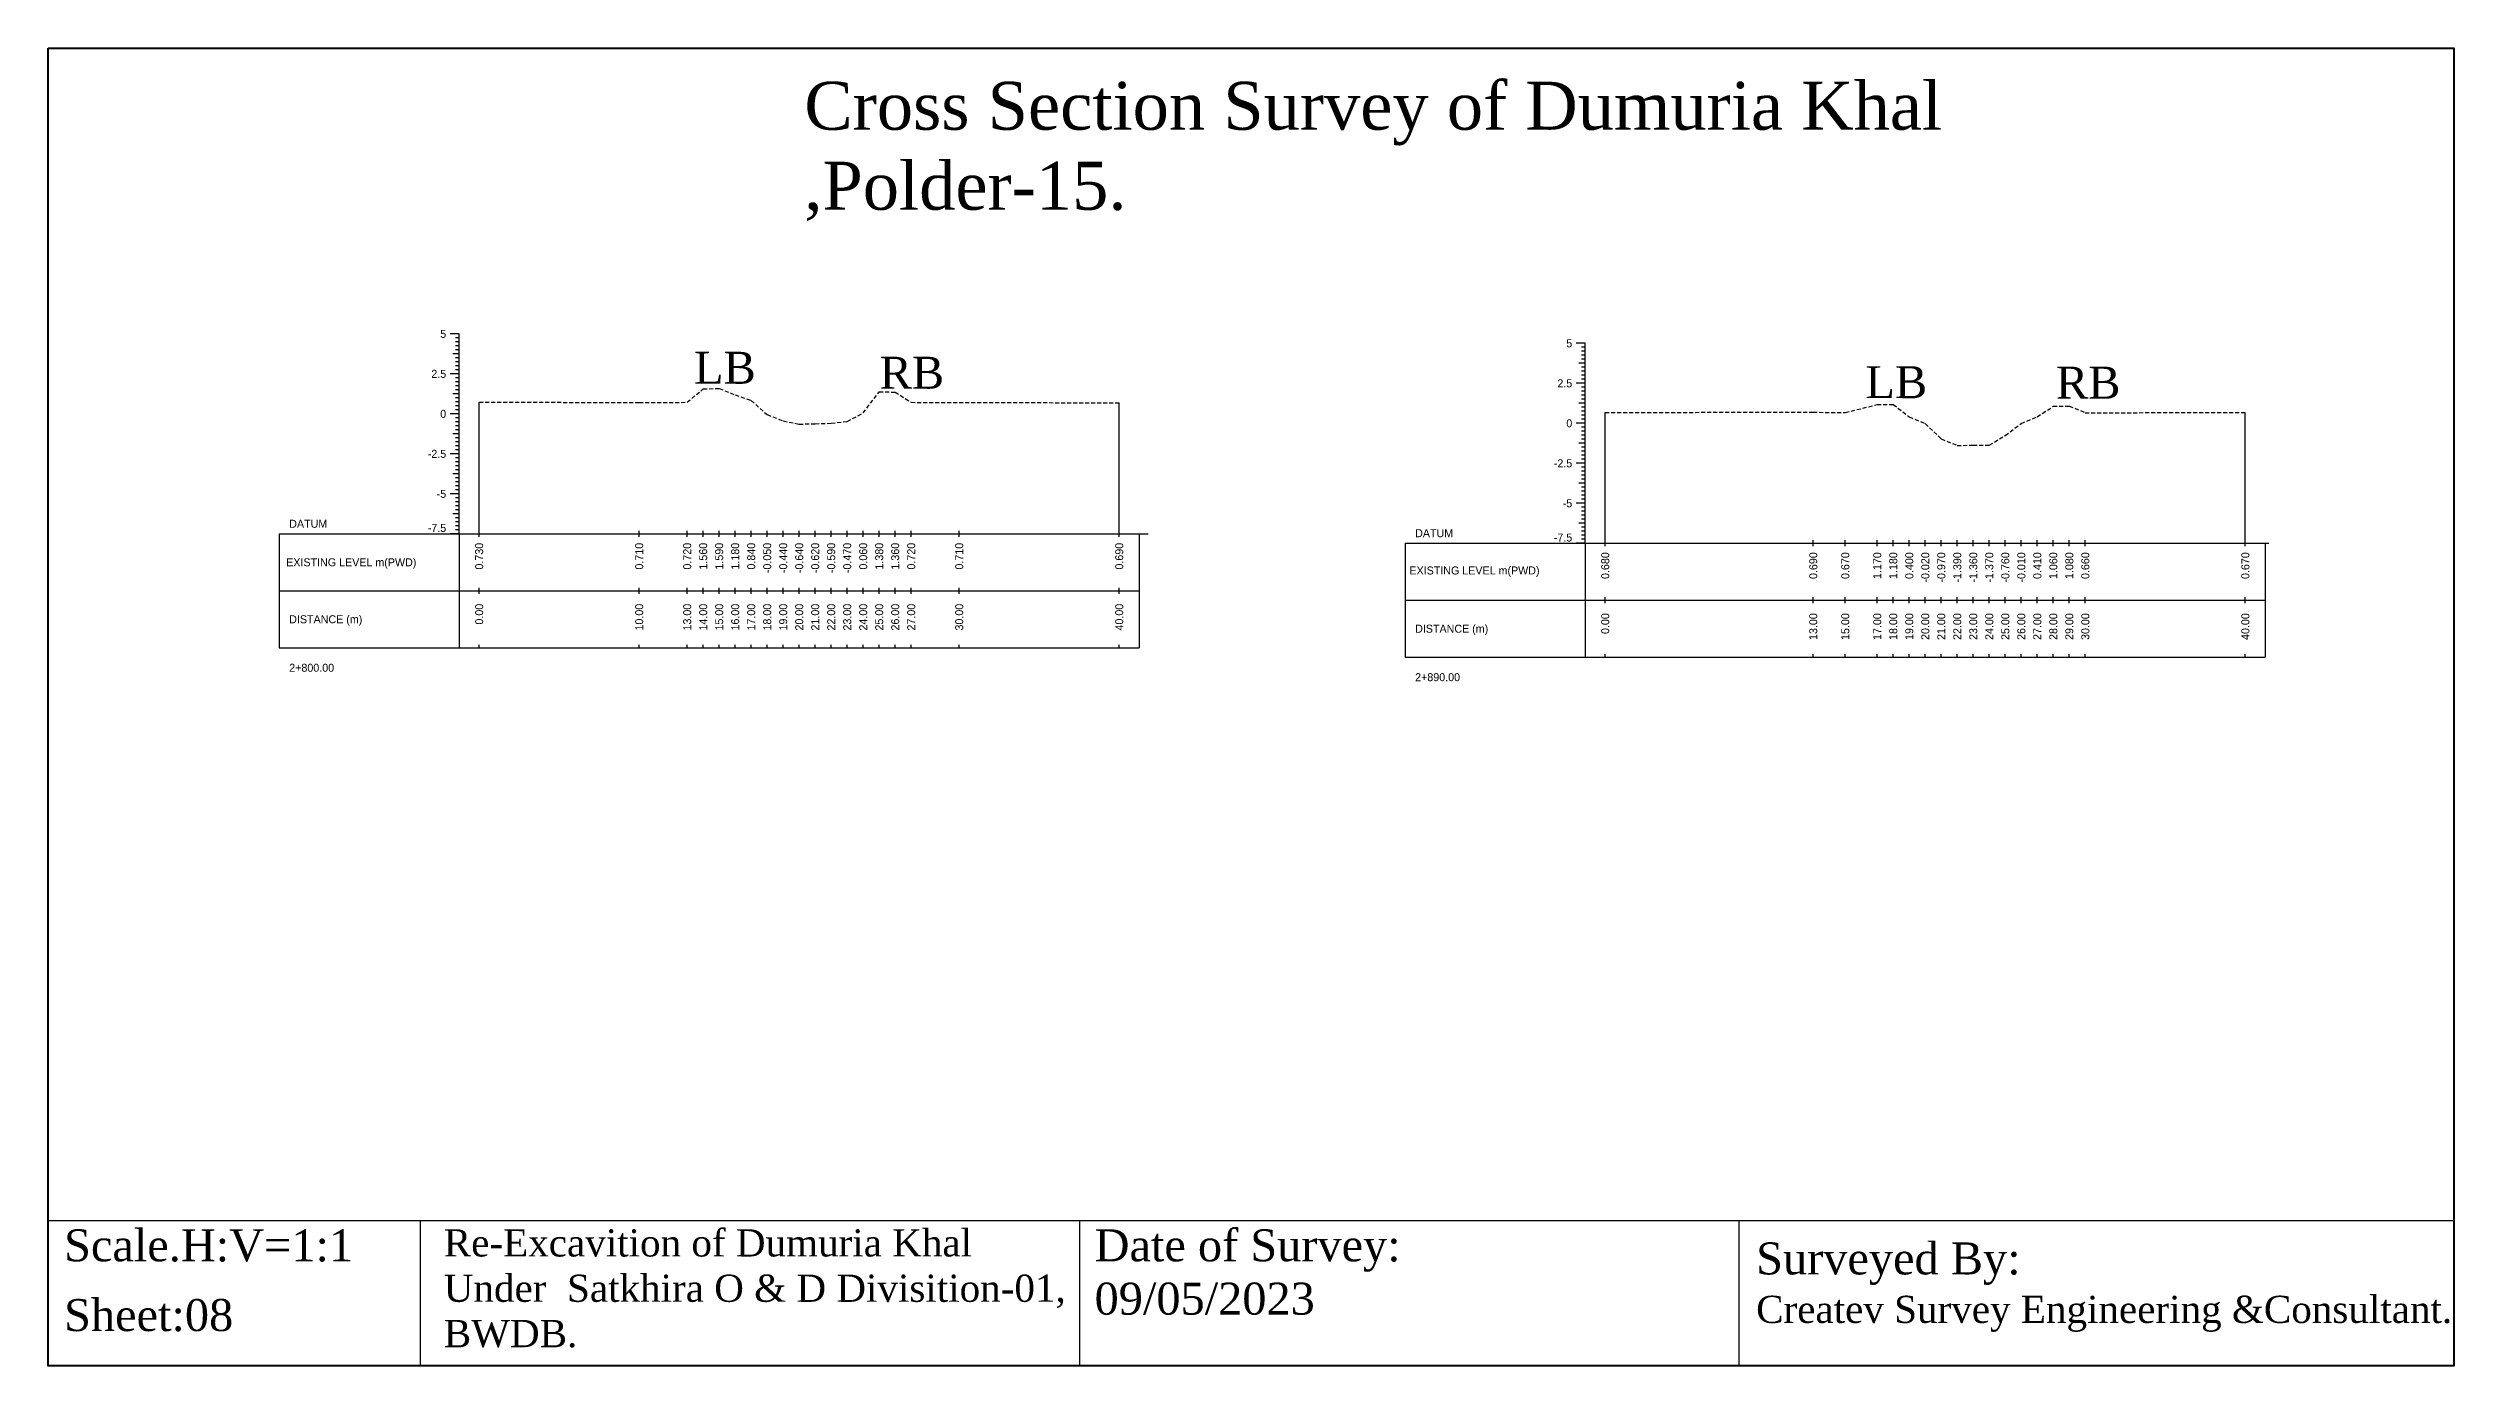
# Model space of a CAD drawing. Header units: inches. Extents: x 2917 to 4535, y -1482 to -1060.
# Drawn here: x 4383.7 to 4534, y -1452 to -1369.6 of the extents above; entities that cross this region are included whole.
import ezdxf
from ezdxf.enums import TextEntityAlignment as Align

# ---------------------------------------------------------------- set-up
doc = ezdxf.new("R2010")
doc.units = ezdxf.units.IN
doc.header["$MEASUREMENT"] = 0
doc.linetypes.add('HIDDEN', pattern=[0.375, 0.25, -0.125])
doc.layers.add('CS_Drawing', color=7, linetype='Continuous')
doc.layers.add('GL', color=3, linetype='HIDDEN')
doc.styles.add('romans', font='romans.shx')

msp = doc.modelspace()

# ---------------------------------------------------------------- linework, layer by layer
at = {"color": 4, "lineweight": 40}
msp.add_lwpolyline([(4383.69, -1369.63), (4534.03, -1369.63), (4534.03, -1452), (4383.69, -1452)], close=True, dxfattribs=at)
for points in [[(4534.03, -1369.63), (4534.03, -1452)], [(4383.69, -1442.92), (4534.03, -1442.92)], [(4383.69, -1442.92), (4383.69, -1452)], [(4406.94, -1442.92), (4406.94, -1452)], [(4448.14, -1442.92), (4448.14, -1452)], [(4489.34, -1442.92), (4489.34, -1452)]]:
    msp.add_lwpolyline(points)
at = {"layer": 'CS_Drawing'}
for p, q in [((4409.38, -1387.49), (4408.82, -1387.49)), ((4409.38, -1387.49), (4408.99, -1387.49)), ((4409.38, -1387.49), (4409.16, -1387.49)), ((4409.38, -1399.99), (4409.38, -1387.49)), ((4409.38, -1388.74), (4408.99, -1388.74)), ((4409.38, -1387.74), (4409.16, -1387.74)), ((4409.38, -1387.99), (4409.16, -1387.99)), ((4409.38, -1388.24), (4409.16, -1388.24)), ((4409.38, -1388.49), (4409.16, -1388.49)), ((4409.38, -1388.74), (4409.16, -1388.74)), ((4409.38, -1388.99), (4409.16, -1388.99)), ((4479.75, -1388.08), (4479.19, -1388.08)), ((4479.75, -1388.08), (4479.36, -1388.08)), ((4479.75, -1388.08), (4479.52, -1388.08)), ((4479.75, -1388.33), (4479.52, -1388.33)), ((4479.75, -1388.58), (4479.52, -1388.58)), ((4479.75, -1388.83), (4479.52, -1388.83)), ((4479.75, -1389.08), (4479.52, -1389.08)), ((4479.75, -1400.58), (4479.75, -1388.08)), ((4409.38, -1389.99), (4408.82, -1389.99)), ((4409.38, -1389.99), (4408.99, -1389.99)), ((4409.38, -1389.24), (4409.16, -1389.24)), ((4409.38, -1389.49), (4409.16, -1389.49)), ((4409.38, -1389.74), (4409.16, -1389.74)), ((4409.38, -1389.99), (4409.16, -1389.99)), ((4409.38, -1390.24), (4409.16, -1390.24)), ((4409.38, -1390.49), (4409.16, -1390.49)), ((4479.75, -1390.58), (4479.19, -1390.58)), ((4479.75, -1389.33), (4479.36, -1389.33)), ((4479.75, -1390.58), (4479.36, -1390.58)), ((4479.75, -1389.33), (4479.52, -1389.33)), ((4479.75, -1389.58), (4479.52, -1389.58)), ((4479.75, -1389.83), (4479.52, -1389.83)), ((4479.75, -1390.08), (4479.52, -1390.08)), ((4479.75, -1390.33), (4479.52, -1390.33)), ((4479.75, -1390.58), (4479.52, -1390.58)), ((4409.38, -1391.24), (4408.99, -1391.24)), ((4409.38, -1390.74), (4409.16, -1390.74)), ((4409.38, -1390.99), (4409.16, -1390.99)), ((4409.38, -1391.24), (4409.16, -1391.24)), ((4409.38, -1391.49), (4409.16, -1391.49)), ((4409.38, -1391.74), (4409.16, -1391.74)), ((4409.38, -1391.99), (4409.16, -1391.99)), ((4410.63, -1399.99), (4410.63, -1391.76)), ((4450.63, -1399.99), (4450.63, -1391.8)), ((4479.75, -1391.83), (4479.36, -1391.83)), ((4479.75, -1390.83), (4479.52, -1390.83)), ((4479.75, -1391.08), (4479.52, -1391.08)), ((4479.75, -1391.33), (4479.52, -1391.33)), ((4479.75, -1391.58), (4479.52, -1391.58)), ((4479.75, -1391.83), (4479.52, -1391.83)), ((4479.75, -1392.08), (4479.52, -1392.08)), ((4409.38, -1392.49), (4408.82, -1392.49)), ((4409.38, -1392.49), (4408.99, -1392.49)), ((4409.38, -1392.24), (4409.16, -1392.24)), ((4409.38, -1392.49), (4409.16, -1392.49)), ((4409.38, -1392.74), (4409.16, -1392.74)), ((4409.38, -1392.99), (4409.16, -1392.99)), ((4409.38, -1393.24), (4409.16, -1393.24)), ((4409.38, -1393.49), (4409.16, -1393.49)), ((4479.75, -1393.08), (4479.19, -1393.08)), ((4479.75, -1393.08), (4479.36, -1393.08)), ((4479.75, -1392.33), (4479.52, -1392.33)), ((4479.75, -1392.58), (4479.52, -1392.58)), ((4479.75, -1392.83), (4479.52, -1392.83)), ((4479.75, -1393.08), (4479.52, -1393.08)), ((4479.75, -1393.33), (4479.52, -1393.33)), ((4479.75, -1393.58), (4479.52, -1393.58)), ((4481, -1400.58), (4481, -1392.4)), ((4521, -1400.58), (4521, -1392.41)), ((4409.38, -1394.99), (4408.82, -1394.99)), ((4409.38, -1393.74), (4408.99, -1393.74)), ((4409.38, -1394.99), (4408.99, -1394.99)), ((4409.38, -1393.74), (4409.16, -1393.74)), ((4409.38, -1393.99), (4409.16, -1393.99)), ((4409.38, -1394.24), (4409.16, -1394.24)), ((4409.38, -1394.49), (4409.16, -1394.49)), ((4409.38, -1394.74), (4409.16, -1394.74)), ((4409.38, -1394.99), (4409.16, -1394.99)), ((4479.75, -1394.33), (4479.36, -1394.33)), ((4479.75, -1393.83), (4479.52, -1393.83)), ((4479.75, -1394.08), (4479.52, -1394.08)), ((4479.75, -1394.33), (4479.52, -1394.33)), ((4479.75, -1394.58), (4479.52, -1394.58)), ((4479.75, -1394.83), (4479.52, -1394.83)), ((4479.75, -1395.08), (4479.52, -1395.08)), ((4409.38, -1396.24), (4408.99, -1396.24)), ((4409.38, -1395.24), (4409.16, -1395.24)), ((4409.38, -1395.49), (4409.16, -1395.49)), ((4409.38, -1395.74), (4409.16, -1395.74)), ((4409.38, -1395.99), (4409.16, -1395.99)), ((4409.38, -1396.24), (4409.16, -1396.24)), ((4409.38, -1396.49), (4409.16, -1396.49)), ((4479.75, -1395.58), (4479.19, -1395.58)), ((4479.75, -1395.58), (4479.36, -1395.58)), ((4479.75, -1395.33), (4479.52, -1395.33)), ((4479.75, -1395.58), (4479.52, -1395.58)), ((4479.75, -1395.83), (4479.52, -1395.83)), ((4479.75, -1396.08), (4479.52, -1396.08)), ((4479.75, -1396.33), (4479.52, -1396.33)), ((4479.75, -1396.58), (4479.52, -1396.58)), ((4409.38, -1397.49), (4408.82, -1397.49)), ((4409.38, -1397.49), (4408.99, -1397.49)), ((4409.38, -1396.74), (4409.16, -1396.74)), ((4409.38, -1396.99), (4409.16, -1396.99)), ((4409.38, -1397.24), (4409.16, -1397.24)), ((4409.38, -1397.49), (4409.16, -1397.49)), ((4409.38, -1397.74), (4409.16, -1397.74)), ((4409.38, -1397.99), (4409.16, -1397.99)), ((4479.75, -1398.08), (4479.19, -1398.08)), ((4479.75, -1396.83), (4479.36, -1396.83)), ((4479.75, -1398.08), (4479.36, -1398.08)), ((4479.75, -1396.83), (4479.52, -1396.83)), ((4479.75, -1397.08), (4479.52, -1397.08)), ((4479.75, -1397.33), (4479.52, -1397.33)), ((4479.75, -1397.58), (4479.52, -1397.58)), ((4479.75, -1397.83), (4479.52, -1397.83)), ((4479.75, -1398.08), (4479.52, -1398.08)), ((4409.38, -1398.74), (4408.99, -1398.74)), ((4409.38, -1398.24), (4409.16, -1398.24)), ((4409.38, -1398.49), (4409.16, -1398.49)), ((4409.38, -1398.74), (4409.16, -1398.74)), ((4409.38, -1398.99), (4409.16, -1398.99)), ((4409.38, -1399.24), (4409.16, -1399.24)), ((4409.38, -1399.49), (4409.16, -1399.49)), ((4479.75, -1399.33), (4479.36, -1399.33)), ((4479.75, -1398.33), (4479.52, -1398.33)), ((4479.75, -1398.58), (4479.52, -1398.58)), ((4479.75, -1398.83), (4479.52, -1398.83)), ((4479.75, -1399.08), (4479.52, -1399.08)), ((4479.75, -1399.33), (4479.52, -1399.33)), ((4479.75, -1399.58), (4479.52, -1399.58)), ((4398.13, -1399.99), (4409.38, -1399.99)), ((4398.13, -1399.99), (4398.13, -1407.11)), ((4409.38, -1399.99), (4408.82, -1399.99)), ((4409.38, -1399.99), (4408.99, -1399.99)), ((4409.38, -1399.74), (4409.16, -1399.74)), ((4409.38, -1399.99), (4409.16, -1399.99)), ((4409.38, -1399.99), (4451.88, -1399.99)), ((4409.38, -1399.99), (4409.38, -1407.11)), ((4410.63, -1400.17), (4410.63, -1399.8)), ((4420.63, -1400.17), (4420.63, -1399.8)), ((4423.63, -1400.17), (4423.63, -1399.8)), ((4424.63, -1400.17), (4424.63, -1399.8)), ((4425.63, -1400.17), (4425.63, -1399.8)), ((4426.63, -1400.17), (4426.63, -1399.8)), ((4427.63, -1400.17), (4427.63, -1399.8)), ((4428.63, -1400.17), (4428.63, -1399.8)), ((4429.63, -1400.17), (4429.63, -1399.8)), ((4430.63, -1400.17), (4430.63, -1399.8)), ((4431.63, -1400.17), (4431.63, -1399.8)), ((4432.63, -1400.17), (4432.63, -1399.8)), ((4433.63, -1400.17), (4433.63, -1399.8)), ((4434.63, -1400.17), (4434.63, -1399.8)), ((4435.63, -1400.17), (4435.63, -1399.8)), ((4436.63, -1400.17), (4436.63, -1399.8)), ((4437.63, -1400.17), (4437.63, -1399.8)), ((4440.63, -1400.17), (4440.63, -1399.8)), ((4450.63, -1400.17), (4450.63, -1399.8)), ((4451.88, -1399.99), (4452.44, -1399.99)), ((4451.88, -1399.99), (4452.27, -1399.99)), ((4451.88, -1399.99), (4452.11, -1399.99)), ((4451.88, -1399.99), (4451.88, -1407.11)), ((4468.5, -1400.58), (4479.75, -1400.58)), ((4468.5, -1400.58), (4468.5, -1407.7)), ((4479.75, -1400.58), (4479.19, -1400.58)), ((4479.75, -1400.58), (4479.36, -1400.58)), ((4479.75, -1399.83), (4479.52, -1399.83)), ((4479.75, -1400.08), (4479.52, -1400.08)), ((4479.75, -1400.33), (4479.52, -1400.33)), ((4479.75, -1400.58), (4479.52, -1400.58)), ((4479.75, -1400.58), (4522.25, -1400.58)), ((4479.75, -1400.58), (4479.75, -1407.7)), ((4481, -1400.77), (4481, -1400.39)), ((4494, -1400.77), (4494, -1400.39)), ((4496, -1400.77), (4496, -1400.39)), ((4498, -1400.77), (4498, -1400.39)), ((4499, -1400.77), (4499, -1400.39)), ((4500, -1400.77), (4500, -1400.39)), ((4501, -1400.77), (4501, -1400.39)), ((4502, -1400.77), (4502, -1400.39)), ((4503, -1400.77), (4503, -1400.39)), ((4504, -1400.77), (4504, -1400.39)), ((4505, -1400.77), (4505, -1400.39)), ((4506, -1400.77), (4506, -1400.39)), ((4507, -1400.77), (4507, -1400.39)), ((4508, -1400.77), (4508, -1400.39)), ((4509, -1400.77), (4509, -1400.39)), ((4510, -1400.77), (4510, -1400.39)), ((4511, -1400.77), (4511, -1400.39)), ((4521, -1400.77), (4521, -1400.39)), ((4522.25, -1400.58), (4522.47, -1400.58)), ((4522.25, -1400.58), (4522.25, -1407.7)), ((4398.13, -1403.55), (4409.38, -1403.55)), ((4409.38, -1403.55), (4451.88, -1403.55)), ((4409.38, -1403.55), (4451.88, -1403.55)), ((4410.63, -1403.74), (4410.63, -1403.36)), ((4420.63, -1403.74), (4420.63, -1403.36)), ((4423.63, -1403.74), (4423.63, -1403.36)), ((4424.63, -1403.74), (4424.63, -1403.36)), ((4425.63, -1403.74), (4425.63, -1403.36)), ((4426.63, -1403.74), (4426.63, -1403.36)), ((4427.63, -1403.74), (4427.63, -1403.36)), ((4428.63, -1403.74), (4428.63, -1403.36)), ((4429.63, -1403.74), (4429.63, -1403.36)), ((4430.63, -1403.74), (4430.63, -1403.36)), ((4431.63, -1403.74), (4431.63, -1403.36)), ((4432.63, -1403.74), (4432.63, -1403.36)), ((4433.63, -1403.74), (4433.63, -1403.36)), ((4434.63, -1403.74), (4434.63, -1403.36)), ((4435.63, -1403.74), (4435.63, -1403.36)), ((4436.63, -1403.74), (4436.63, -1403.36)), ((4437.63, -1403.74), (4437.63, -1403.36)), ((4440.63, -1403.74), (4440.63, -1403.36)), ((4450.63, -1403.74), (4450.63, -1403.36)), ((4468.5, -1404.14), (4479.75, -1404.14)), ((4479.75, -1404.14), (4522.25, -1404.14)), ((4479.75, -1404.14), (4522.25, -1404.14)), ((4481, -1404.33), (4481, -1403.95)), ((4494, -1404.33), (4494, -1403.95)), ((4496, -1404.33), (4496, -1403.95)), ((4498, -1404.33), (4498, -1403.95)), ((4499, -1404.33), (4499, -1403.95)), ((4500, -1404.33), (4500, -1403.95)), ((4501, -1404.33), (4501, -1403.95)), ((4502, -1404.33), (4502, -1403.95)), ((4503, -1404.33), (4503, -1403.95)), ((4504, -1404.33), (4504, -1403.95)), ((4505, -1404.33), (4505, -1403.95)), ((4506, -1404.33), (4506, -1403.95)), ((4507, -1404.33), (4507, -1403.95)), ((4508, -1404.33), (4508, -1403.95)), ((4509, -1404.33), (4509, -1403.95)), ((4510, -1404.33), (4510, -1403.95)), ((4511, -1404.33), (4511, -1403.95)), ((4521, -1404.33), (4521, -1403.95)), ((4398.13, -1407.11), (4409.38, -1407.11)), ((4409.38, -1407.11), (4451.88, -1407.11)), ((4410.63, -1407.11), (4410.63, -1406.92)), ((4420.63, -1407.11), (4420.63, -1406.92)), ((4423.63, -1407.11), (4423.63, -1406.92)), ((4424.63, -1407.11), (4424.63, -1406.92)), ((4425.63, -1407.11), (4425.63, -1406.92)), ((4426.63, -1407.11), (4426.63, -1406.92)), ((4427.63, -1407.11), (4427.63, -1406.92)), ((4428.63, -1407.11), (4428.63, -1406.92)), ((4429.63, -1407.11), (4429.63, -1406.92)), ((4430.63, -1407.11), (4430.63, -1406.92)), ((4431.63, -1407.11), (4431.63, -1406.92)), ((4432.63, -1407.11), (4432.63, -1406.92)), ((4433.63, -1407.11), (4433.63, -1406.92)), ((4434.63, -1407.11), (4434.63, -1406.92)), ((4435.63, -1407.11), (4435.63, -1406.92)), ((4436.63, -1407.11), (4436.63, -1406.92)), ((4437.63, -1407.11), (4437.63, -1406.92)), ((4440.63, -1407.11), (4440.63, -1406.92)), ((4450.63, -1407.11), (4450.63, -1406.92)), ((4468.5, -1407.7), (4479.75, -1407.7)), ((4479.75, -1407.7), (4522.25, -1407.7)), ((4481, -1407.7), (4481, -1407.52)), ((4494, -1407.7), (4494, -1407.52)), ((4496, -1407.7), (4496, -1407.52)), ((4498, -1407.7), (4498, -1407.52)), ((4499, -1407.7), (4499, -1407.52)), ((4500, -1407.7), (4500, -1407.52)), ((4501, -1407.7), (4501, -1407.52)), ((4502, -1407.7), (4502, -1407.52)), ((4503, -1407.7), (4503, -1407.52)), ((4504, -1407.7), (4504, -1407.52)), ((4505, -1407.7), (4505, -1407.52)), ((4506, -1407.7), (4506, -1407.52)), ((4507, -1407.7), (4507, -1407.52)), ((4508, -1407.7), (4508, -1407.52)), ((4509, -1407.7), (4509, -1407.52)), ((4510, -1407.7), (4510, -1407.52)), ((4511, -1407.7), (4511, -1407.52)), ((4521, -1407.7), (4521, -1407.52))]:
    msp.add_line(p, q, dxfattribs=at)
at = {"layer": 'GL'}
for points in [[(4410.63, -1391.76), (4420.63, -1391.78), (4423.63, -1391.77), (4424.63, -1390.93), (4425.63, -1390.9), (4426.63, -1391.31), (4427.63, -1391.65), (4428.63, -1392.54), (4429.63, -1392.93), (4430.63, -1393.13), (4431.63, -1393.11), (4432.63, -1393.08), (4433.63, -1392.96), (4434.63, -1392.43), (4435.63, -1391.11), (4436.63, -1391.13), (4437.63, -1391.77), (4440.63, -1391.78), (4450.63, -1391.8)], [(4481, -1392.4), (4494, -1392.39), (4496, -1392.41), (4498, -1391.91), (4499, -1391.9), (4500, -1392.68), (4501, -1393.1), (4502, -1394.05), (4503, -1394.47), (4504, -1394.44), (4505, -1394.45), (4506, -1393.84), (4507, -1393.09), (4508, -1392.67), (4509, -1392.02), (4510, -1392), (4511, -1392.42), (4521, -1392.41), (4521, -1392.41)]]:
    msp.add_lwpolyline(points, dxfattribs=at)

# ---------------------------------------------------------------- texts
at = {"attachment_point": 1, "style": 'romans'}
for s, insert, char_height, width in [('{\\fTimes New Roman|b0|i0|c0|p18;Cross Section Survey of Dumuria Khal ,Polder-15.}', (4430.95, -1371.73), 3, 72.2837), ('{\\fTimes New Roman|b0|i0|c0|p18;LB}', (4424.06, -1388.61), 2, 27.1477), ('{\\fTimes New Roman|b0|i0|c0|p18;RB}', (4435.66, -1388.92), 2, 27.1477), ('{\\fTimes New Roman|b0|i0|c0|p18;LB}', (4497.26, -1389.51), 2, 27.1477), ('{\\fTimes New Roman|b0|i0|c0|p18;RB}', (4509.17, -1389.54), 2, 27.1477), ('{\\fTimes New Roman|b0|i0|c0|p18;Scale.H:V=1:1}', (4384.69, -1443.46), 2, 22.2708), ('{\\fTimes New Roman|b0|i0|c0|p18;Re-Excavition of Dumuria Khal\\PUnder  Satkhira O & D Divisition-01, BWDB.}', (4408.42, -1443.46), 1.7, 38.8405), ('{\\fTimes New Roman|b0|i0|c0|p18;Date of Survey: 09/05/2023}', (4449.09, -1443.46), 2, 22.2708), ('{\\fTimes New Roman|b0|i0|c0|p18;Surveyed By:                                     \\H0.85x;Createv Survey Engineering &Consultant.}', (4490.43, -1444.28), 2, 45.2193), ('{\\fTimes New Roman|b0|i0|c0|p18;Sheet:08}', (4384.69, -1447.82), 2, 38.8405)]:
    msp.add_mtext(s, dxfattribs=dict(at, insert=insert, char_height=char_height, width=width))
at = {"layer": 'CS_Drawing'}
for s, p in [('5', (4408.57, -1387.49)), ('5', (4478.94, -1388.08)), ('2.5', (4408.57, -1389.99)), ('2.5', (4478.94, -1390.58)), ('0', (4408.57, -1392.49)), ('0', (4478.94, -1393.08)), ('-2.5', (4408.57, -1394.99)), ('-2.5', (4478.94, -1395.58)), ('-5', (4408.57, -1397.49)), ('-5', (4478.94, -1398.08))]:
    msp.add_text(s, height=0.5, dxfattribs=at).set_placement(p, align=Align.MIDDLE_RIGHT)
for s, p in [('DATUM', (4398.76, -1399.36)), ('DATUM', (4469.12, -1399.95)), ('EXISTING LEVEL m(PWD)', (4398.57, -1401.77)), ('EXISTING LEVEL m(PWD)', (4468.76, -1402.28)), ('DISTANCE (m)', (4398.76, -1405.33)), ('DISTANCE (m)', (4469.12, -1405.92)), ('2+800.00', (4398.76, -1408.36)), ('2+890.00', (4469.12, -1408.95))]:
    msp.add_text(s, height=0.5, dxfattribs=at).set_placement(p, align=Align.MIDDLE_LEFT)
for p in [(4408.57, -1399.87), (4478.94, -1400.47)]:
    msp.add_text('-7.5', height=0.5, dxfattribs=at).set_placement(p, align=Align.RIGHT)
for s, p in [('0.730', (4410.63, -1400.55)), ('0.710', (4420.63, -1400.55)), ('0.720', (4423.63, -1400.55)), ('1.560', (4424.63, -1400.55)), ('1.590', (4425.63, -1400.55)), ('1.180', (4426.63, -1400.55)), ('0.840', (4427.63, -1400.55)), ('-0.050', (4428.63, -1400.55)), ('-0.440', (4429.63, -1400.55)), ('-0.640', (4430.63, -1400.55)), ('-0.620', (4431.63, -1400.55)), ('-0.590', (4432.63, -1400.55)), ('-0.470', (4433.63, -1400.55)), ('0.060', (4434.63, -1400.55)), ('1.380', (4435.63, -1400.55)), ('1.360', (4436.63, -1400.55)), ('0.720', (4437.63, -1400.55)), ('0.710', (4440.63, -1400.55)), ('0.690', (4450.63, -1400.55)), ('0.680', (4481, -1401.14)), ('0.690', (4494, -1401.14)), ('0.670', (4496, -1401.14)), ('1.170', (4498, -1401.14)), ('1.180', (4499, -1401.14)), ('0.400', (4500, -1401.14)), ('-0.020', (4501, -1401.14)), ('-0.970', (4502, -1401.14)), ('-1.390', (4503, -1401.14)), ('-1.360', (4504, -1401.14)), ('-1.370', (4505, -1401.14)), ('-0.760', (4506, -1401.14)), ('-0.010', (4507, -1401.14)), ('0.410', (4508, -1401.14)), ('1.060', (4509, -1401.14)), ('1.080', (4510, -1401.14)), ('0.660', (4511, -1401.14)), ('0.670', (4521, -1401.14)), ('0.00', (4410.63, -1404.36)), ('10.00', (4420.63, -1404.36)), ('13.00', (4423.63, -1404.36)), ('14.00', (4424.63, -1404.36)), ('15.00', (4425.63, -1404.36)), ('16.00', (4426.63, -1404.36)), ('17.00', (4427.63, -1404.36)), ('18.00', (4428.63, -1404.36)), ('19.00', (4429.63, -1404.36)), ('20.00', (4430.63, -1404.36)), ('21.00', (4431.63, -1404.36)), ('22.00', (4432.63, -1404.36)), ('23.00', (4433.63, -1404.36)), ('24.00', (4434.63, -1404.36)), ('25.00', (4435.63, -1404.36)), ('26.00', (4436.63, -1404.36)), ('27.00', (4437.63, -1404.36)), ('30.00', (4440.63, -1404.36)), ('40.00', (4450.63, -1404.36)), ('0.00', (4481, -1404.95)), ('13.00', (4494, -1404.95)), ('15.00', (4496, -1404.95)), ('17.00', (4498, -1404.95)), ('18.00', (4499, -1404.95)), ('19.00', (4500, -1404.95)), ('20.00', (4501, -1404.95)), ('21.00', (4502, -1404.95)), ('22.00', (4503, -1404.95)), ('23.00', (4504, -1404.95)), ('24.00', (4505, -1404.95)), ('25.00', (4506, -1404.95)), ('26.00', (4507, -1404.95)), ('27.00', (4508, -1404.95)), ('28.00', (4509, -1404.95)), ('29.00', (4510, -1404.95)), ('30.00', (4511, -1404.95)), ('40.00', (4521, -1404.95))]:
    msp.add_text(s, height=0.5, rotation=90, dxfattribs=at).set_placement(p, align=Align.MIDDLE_RIGHT)

doc.saveas('drawing.dxf')
